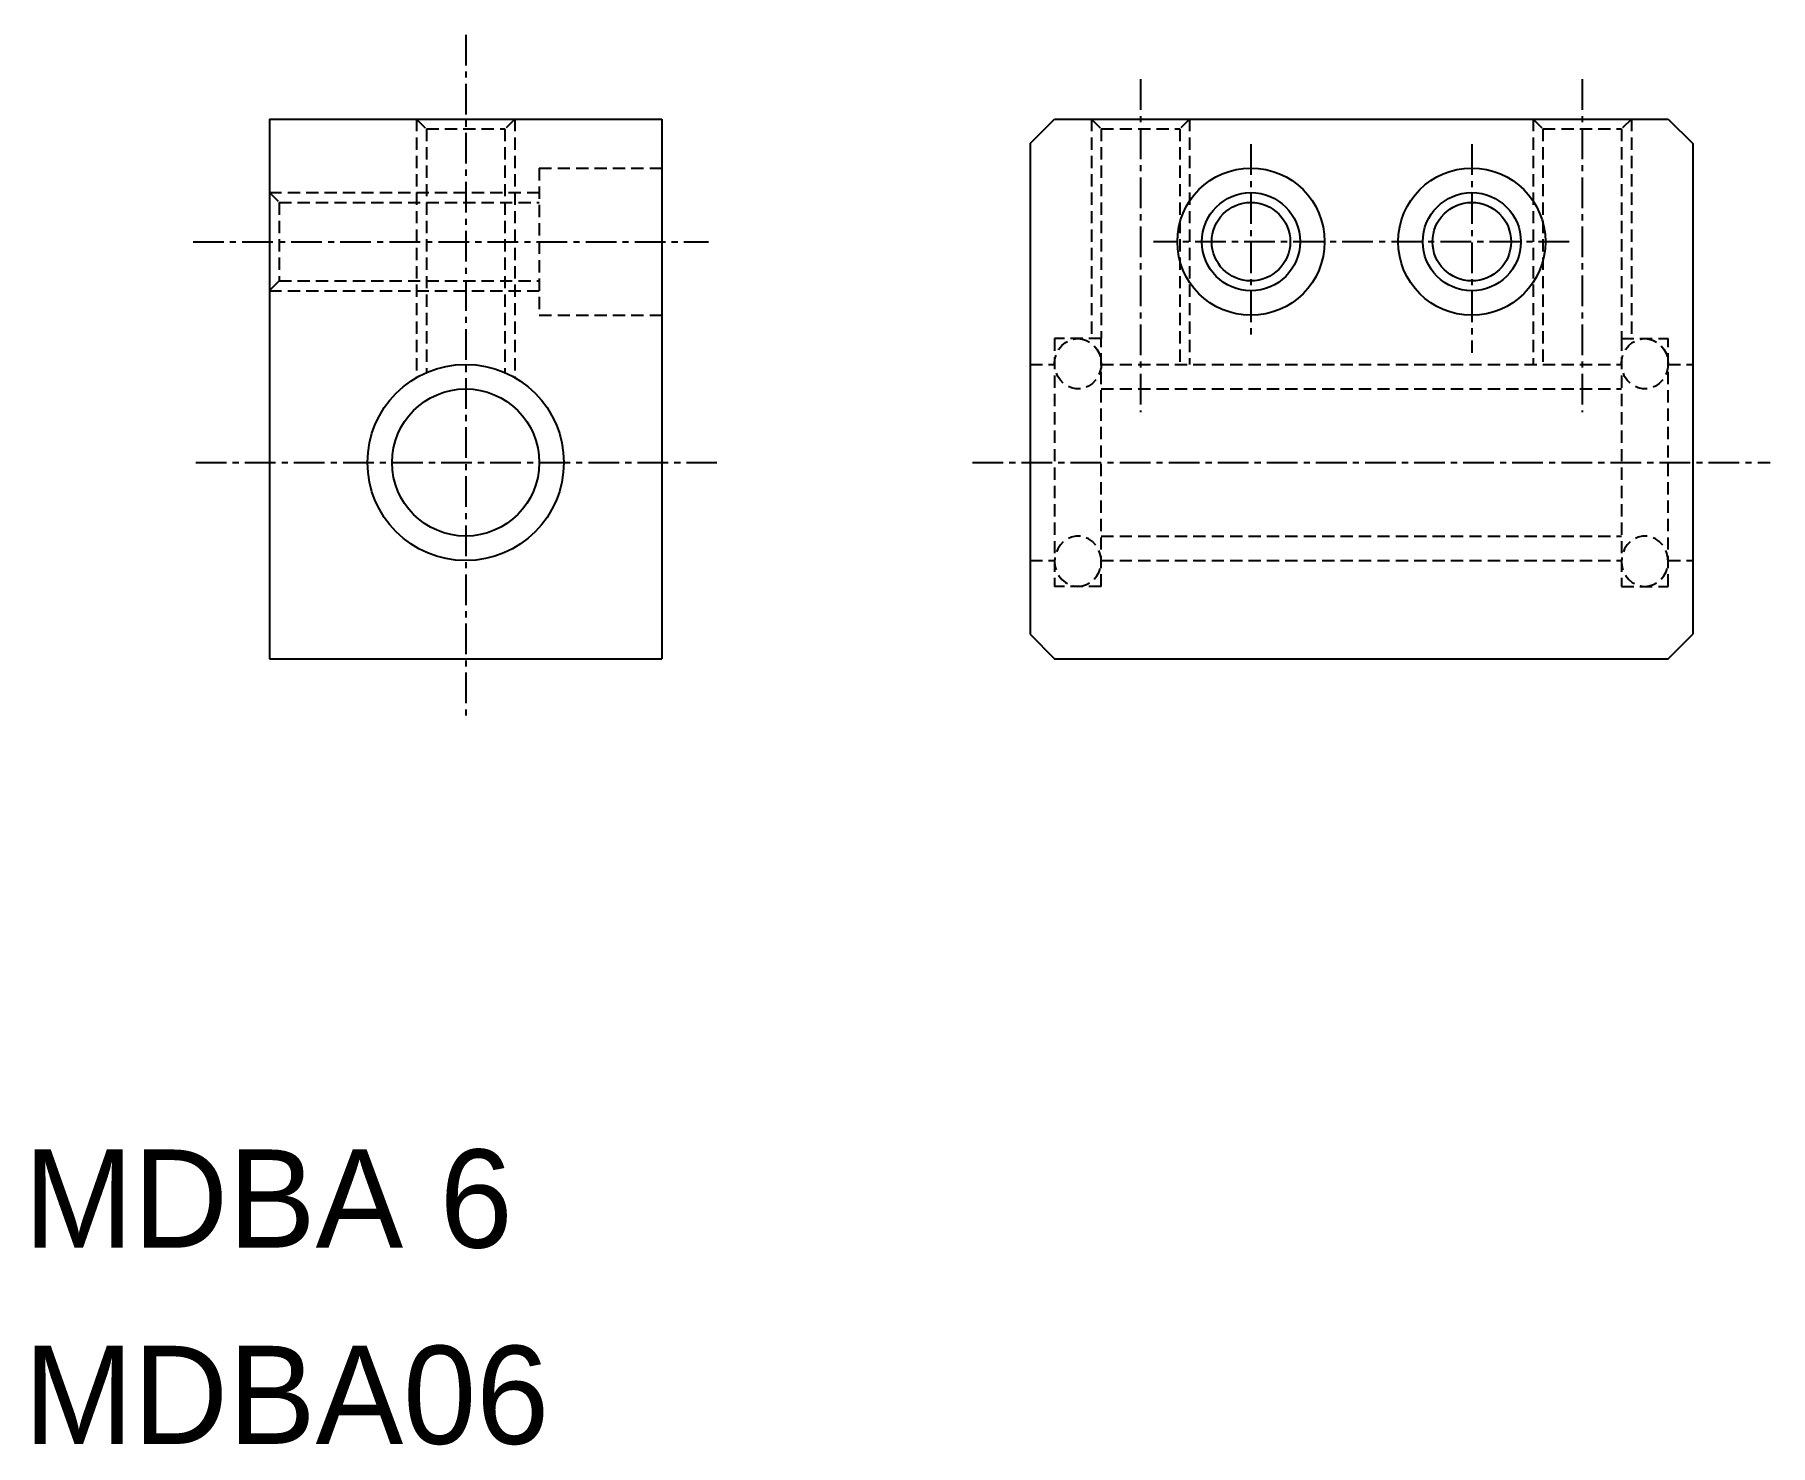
# Model space of a CAD drawing. Extents: x 10.4 to 81.2, y 9.9 to 67.4.
import ezdxf

# ---------------------------------------------------------------- set-up
doc = ezdxf.new("R2010")
doc.units = 0
doc.linetypes.add('CENTER', pattern=[2, 1.25, -0.25, 0.25, -0.25])
doc.linetypes.add('DASHED', pattern=[0.75, 0.5, -0.25])
doc.layers.get('0').update_dxf_attribs({"linetype": 'CONTINUOUS'})
doc.layers.add('CENTER', color=1, linetype='CENTER')

msp = doc.modelspace()

# ---------------------------------------------------------------- linework, layer by layer
at = {"color": 7, "linetype": 'CONTINUOUS'}
for p, q in [((20, 64), (20, 42)), ((20, 64), (36, 64)), ((24, 64), (24, 64)), ((28, 64), (28, 64)), ((36, 64), (36, 42)), ((51, 63), (52, 64)), ((52, 64), (77, 64)), ((77, 64), (78, 63)), ((51, 63), (51, 43)), ((78, 63), (78, 43)), ((51, 43), (52, 42)), ((77, 42), (78, 43)), ((20, 42), (36, 42)), ((52, 42), (77, 42))]:
    msp.add_line(p, q, dxfattribs=at)
at = {"color": 3, "linetype": 'DASHED'}
for p, q in [((26, 64), (26, 53.464)), ((26, 64), (26.4, 63.6)), ((30, 64), (29.6, 63.6)), ((30, 64), (30, 53.464)), ((53.5, 64), (53.5, 55.05)), ((53.5, 64), (53.9, 63.6)), ((57.5, 64), (57.1, 63.6)), ((57.5, 64), (57.5, 54)), ((71.5, 64), (71.5, 54)), ((71.5, 64), (71.9, 63.6)), ((75.5, 64), (75.1, 63.6)), ((75.5, 64), (75.5, 55.05)), ((26.4, 63.6), (26.4, 53.666)), ((26.4, 63.6), (29.6, 63.6)), ((29.6, 63.6), (29.6, 53.666)), ((53.9, 63.6), (57.1, 63.6)), ((53.9, 63.6), (53.9, 55.05)), ((57.1, 63.6), (57.1, 54)), ((71.9, 63.6), (71.9, 54)), ((71.9, 63.6), (75.1, 63.6)), ((75.1, 63.6), (75.1, 55.05)), ((31, 62), (36, 62)), ((31, 62), (31, 56)), ((20, 61), (31, 61)), ((20, 61), (20.4, 60.6)), ((20.4, 60.6), (20.4, 57.4)), ((20.4, 60.6), (31, 60.6)), ((20.4, 57.4), (20, 57)), ((20.4, 57.4), (31, 57.4)), ((20, 57), (31, 57)), ((31, 56), (36, 56)), ((53.9, 55.05), (52, 55.05)), ((52, 55.05), (52, 44.95)), ((53.9, 44.95), (53.9, 55.05)), ((75.1, 55.05), (77, 55.05)), ((75.1, 55.05), (75.1, 44.95)), ((77, 44.95), (77, 55.05)), ((51, 54), (52, 54)), ((53.9, 54), (75.1, 54)), ((77, 54), (78, 54)), ((53.9, 53), (75.1, 53)), ((53.9, 47), (75.1, 47)), ((51, 46), (52, 46)), ((53.9, 46), (75.1, 46)), ((77, 46), (78, 46)), ((53.9, 44.95), (52, 44.95)), ((75.1, 44.95), (77, 44.95))]:
    msp.add_line(p, q, dxfattribs=at)
at = {"color": 3, "linetype": 'DASHED', "flags": 128}
for points in [[(52.95, 55.05), (53.13, 55.031), (53.303, 54.977), (53.464, 54.887), (53.606, 54.767), (53.724, 54.62), (53.814, 54.451), (53.873, 54.267), (53.899, 54.074), (53.89, 53.879), (53.848, 53.69), (53.773, 53.512), (53.668, 53.354), (53.537, 53.219), (53.385, 53.114), (53.218, 53.042), (53.04, 53.005), (52.86, 53.005), (52.682, 53.042), (52.515, 53.114), (52.363, 53.219), (52.232, 53.354), (52.127, 53.512), (52.052, 53.69), (52.01, 53.879), (52.001, 54.074), (52.027, 54.267), (52.086, 54.451), (52.176, 54.62), (52.294, 54.767), (52.436, 54.887), (52.597, 54.977), (52.77, 55.031)], [(76.05, 55.05), (76.23, 55.031), (76.403, 54.977), (76.564, 54.887), (76.706, 54.767), (76.824, 54.62), (76.914, 54.451), (76.973, 54.267), (76.999, 54.074), (76.99, 53.879), (76.948, 53.69), (76.873, 53.512), (76.768, 53.354), (76.637, 53.219), (76.485, 53.114), (76.318, 53.042), (76.14, 53.005), (75.96, 53.005), (75.782, 53.042), (75.615, 53.114), (75.463, 53.219), (75.332, 53.354), (75.227, 53.512), (75.152, 53.69), (75.11, 53.879), (75.101, 54.074), (75.127, 54.267), (75.186, 54.451), (75.276, 54.62), (75.394, 54.767), (75.536, 54.887), (75.697, 54.977), (75.87, 55.031)], [(52.95, 44.95), (53.13, 44.969), (53.303, 45.023), (53.464, 45.113), (53.606, 45.233), (53.724, 45.38), (53.814, 45.549), (53.873, 45.733), (53.899, 45.926), (53.89, 46.121), (53.848, 46.31), (53.773, 46.488), (53.668, 46.646), (53.537, 46.781), (53.385, 46.886), (53.218, 46.958), (53.04, 46.995), (52.86, 46.995), (52.682, 46.958), (52.515, 46.886), (52.363, 46.781), (52.232, 46.646), (52.127, 46.488), (52.052, 46.31), (52.01, 46.121), (52.001, 45.926), (52.027, 45.733), (52.086, 45.549), (52.176, 45.38), (52.294, 45.233), (52.436, 45.113), (52.597, 45.023), (52.77, 44.969)], [(76.05, 44.95), (76.23, 44.969), (76.403, 45.023), (76.564, 45.113), (76.706, 45.233), (76.824, 45.38), (76.914, 45.549), (76.973, 45.733), (76.999, 45.926), (76.99, 46.121), (76.948, 46.31), (76.873, 46.488), (76.768, 46.646), (76.637, 46.781), (76.485, 46.886), (76.318, 46.958), (76.14, 46.995), (75.96, 46.995), (75.782, 46.958), (75.615, 46.886), (75.463, 46.781), (75.332, 46.646), (75.227, 46.488), (75.152, 46.31), (75.11, 46.121), (75.101, 45.926), (75.127, 45.733), (75.186, 45.549), (75.276, 45.38), (75.394, 45.233), (75.536, 45.113), (75.697, 45.023), (75.87, 44.969)]]:
    msp.add_lwpolyline(points, close=True, dxfattribs=at)
at = {"color": 7, "linetype": 'CONTINUOUS'}
for centre, radius in [((60, 59), 3), ((69, 59), 3), ((60, 59), 1.6), ((69, 59), 1.6), ((28, 50), 4), ((28, 50), 3)]:
    msp.add_circle(centre, radius, dxfattribs=at)
at = {"color": 3}
for centre in [(60, 59), (69, 59)]:
    msp.add_circle(centre, 2, dxfattribs=at)
at = {"layer": 'CENTER', "color": 1, "linetype": 'CENTER'}
for p, q in [((28, 67.437), (28, 39.607)), ((55.5, 65.62), (55.5, 52.058)), ((73.5, 65.62), (73.5, 52.058)), ((60, 62.972), (60, 55.028)), ((69, 62.972), (69, 54.466)), ((16.891, 59), (37.891, 59)), ((72.972, 59), (56.028, 59)), ((17.002, 50), (38.234, 50)), ((48.65, 50), (81.162, 50))]:
    msp.add_line(p, q, dxfattribs=at)

# ---------------------------------------------------------------- texts
at = {"color": 7, "linetype": 'CONTINUOUS'}
for s, p in [('MDBA 6', (10, 18)), ('MDBA06', (10, 10))]:
    msp.add_text(s, height=4, dxfattribs=at).set_placement(p)

doc.saveas('drawing.dxf')
